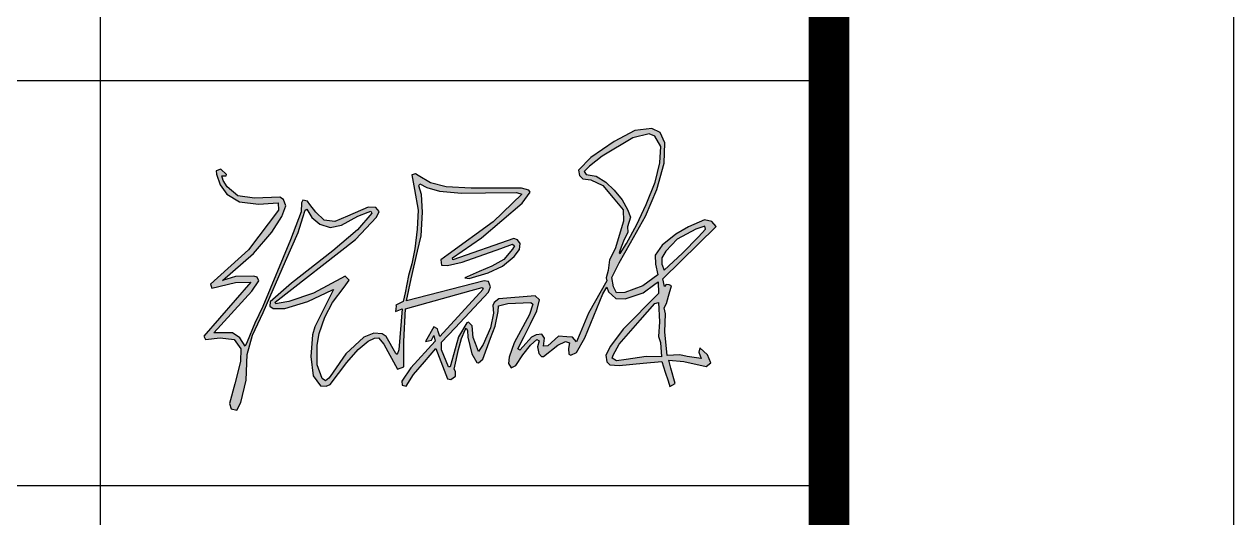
# Model space of a CAD drawing. Extents: x -427546 to -314919, y 698702 to 968782.
# Drawn here: x -356234 to -353246, y 905967 to 907186 of the extents above; entities that cross this region are included whole.
import ezdxf

# ---------------------------------------------------------------- set-up
doc = ezdxf.new("R2010")
doc.units = 0
doc.header["$LTSCALE"] = 1000
doc.header["$MEASUREMENT"] = 0
doc.layers.get('0').update_dxf_attribs({"linetype": 'CONTINUOUS'})
doc.layers.add('PUB_TITLE', color=4, linetype='CONTINUOUS')
doc.layers.add('TWT_TITLE', color=7, linetype='CONTINUOUS')

msp = doc.modelspace()

# ---------------------------------------------------------------- hatches: boundary and pattern name
h = msp.add_hatch(color=256)
h.paths.add_polyline_path([(-354676, 906496.2), (-354667, 906498.8), (-354664.6, 906451), (-354667, 906414.8), (-354662.1, 906399.3), (-354659.3, 906364.2), (-354697.7, 906364.8), (-354747.1, 906357.9), (-354770.8, 906354.6), (-354781.4, 906360.6), (-354779.4, 906368.5), (-354764.6, 906395.3), (-354712.6, 906454.5)], flags=16)
h.paths.add_polyline_path([(-354764.4, 906621.1), (-354761.5, 906619.1), (-354746.5, 906644), (-354721, 906691.3), (-354697.8, 906740.4), (-354675.2, 906795.5), (-354663.9, 906843.3), (-354661, 906883.9), (-354675.9, 906909.4), (-354690.1, 906914.7), (-354730.6, 906905.3), (-354805.9, 906859.8), (-354837.9, 906835.4), (-354850.6, 906821.7), (-354846, 906814.2), (-354821, 906810.4), (-354797.2, 906795.5), (-354776.3, 906775.9), (-354756.6, 906752.1), (-354743.4, 906727.8), (-354736.6, 906709), (-354743.6, 906685), (-354742.9, 906672.5), (-354753.5, 906649.9), (-354761.5, 906628.7)], flags=16)
h.paths.add_polyline_path([(-354658.8, 906592.9), (-354653, 906578), (-354607.9, 906620.2), (-354568.6, 906661), (-354550.7, 906679.7), (-354552.4, 906686.6), (-354574.6, 906679.3), (-354620.8, 906654.6), (-354649.4, 906625), (-354658.8, 906608.6)], flags=16)
h.paths.add_polyline_path([(-355735.6, 906811), (-355734.6, 906814.6), (-355748.3, 906827.9), (-355760, 906823.7), (-355759.1, 906815.5), (-355750.3, 906788.6), (-355733.9, 906766.3), (-355702.1, 906746.8), (-355655.5, 906741.3), (-355619.2, 906743.8), (-355606.6, 906744.6), (-355606.2, 906726.3), (-355679.7, 906628.6), (-355774.1, 906543.7), (-355770.7, 906534.1), (-355712.5, 906547.7), (-355674.1, 906548.8), (-355790.5, 906415), (-355786.2, 906407.4), (-355749.9, 906411.6), (-355715.8, 906407.1), (-355699.4, 906384.4), (-355699.7, 906353.1), (-355714.2, 906297.4), (-355726.6, 906249.3), (-355722.5, 906235.6), (-355708.6, 906232.3), (-355699.1, 906251.8), (-355685.8, 906306.8), (-355683.6, 906370.2), (-355670.2, 906417.7), (-355643.6, 906473.7), (-355588.4, 906600.6), (-355557.6, 906671.2), (-355545.9, 906708.6), (-355540.3, 906726.4), (-355535.6, 906729.1), (-355523.3, 906708.7), (-355503.6, 906692), (-355478.5, 906683.6), (-355449.9, 906689), (-355409.6, 906711.8), (-355384.7, 906721.2), (-355378.2, 906723.8), (-355375, 906718.9), (-355411.1, 906678.2), (-355471.9, 906626.4), (-355574.1, 906546.4), (-355626.4, 906500.2), (-355627.3, 906489.8), (-355618.8, 906483.5), (-355590.6, 906483.9), (-355533.6, 906500.9), (-355472.9, 906529.4), (-355469.8, 906530.9), (-355516.2, 906438.7), (-355521.8, 906418.9), (-355526, 906364.9), (-355520.1, 906317.1), (-355501.8, 906292.5), (-355488.4, 906291.6), (-355478.3, 906296.2), (-355437, 906350.1), (-355409, 906382.2), (-355384.7, 906403.3), (-355368.7, 906410.3), (-355358.5, 906411.2), (-355345.4, 906395.7), (-355311.9, 906333.7), (-355296.2, 906339.9), (-355296.1, 906402.5), (-355292.3, 906482.4), (-355129.6, 906528.1), (-355102.7, 906535.4), (-355100.4, 906531.3), (-355207.3, 906414.6), (-355211.3, 906427.1), (-355213.3, 906433.4), (-355222.2, 906438.6), (-355242.9, 906402.2), (-355228, 906405.2), (-355221.9, 906416.8), (-355218.9, 906402.8), (-355279.4, 906337.5), (-355301.2, 906304.3), (-355300.3, 906294.5), (-355290.9, 906291.8), (-355272.1, 906320.4), (-355245.3, 906351.9), (-355217.5, 906384.8), (-355188.2, 906310.2), (-355180.3, 906308.1), (-355169, 906316.6), (-355168.7, 906327.9), (-355171.9, 906333.6), (-355161.6, 906382.1), (-355153.8, 906409.6), (-355144.5, 906430.6), (-355142.5, 906435), (-355139.4, 906429.3), (-355137.9, 906412.8), (-355128.2, 906371.7), (-355116.2, 906349.9), (-355111.8, 906349.7), (-355101.4, 906358.5), (-355081.8, 906410), (-355070.5, 906439.6), (-355063, 906476.5), (-355062.8, 906490.6), (-355039.7, 906496.1), (-354982.8, 906498.4), (-354977.3, 906494.5), (-354985.9, 906469.1), (-355023.3, 906399), (-355035.8, 906363.6), (-355037.3, 906347.6), (-355031.2, 906336.9), (-355019.9, 906343), (-355002.4, 906369.1), (-354983.2, 906393.5), (-354967.8, 906407.2), (-354962, 906403.9), (-354965.8, 906389.3), (-354962.8, 906372.2), (-354956.5, 906364.9), (-354951.4, 906365.4), (-354915.8, 906393.4), (-354896.5, 906402.4), (-354887.1, 906399.2), (-354889.7, 906384.8), (-354888.7, 906371.2), (-354883.5, 906368.2), (-354869.7, 906375), (-354849.4, 906411.2), (-354804.8, 906519.7), (-354794.5, 906536.1), (-354790.7, 906525), (-354772.6, 906508.4), (-354749.2, 906507.2), (-354704.7, 906522.6), (-354676.3, 906543.4), (-354667.9, 906549.6), (-354667.2, 906521), (-354754.5, 906432.8), (-354785.5, 906390.4), (-354797.5, 906368), (-354794.4, 906351.6), (-354787.2, 906344.4), (-354764.2, 906343.2), (-354705.1, 906348.8), (-354659.2, 906353.1), (-354650.5, 906326.7), (-354643.4, 906305), (-354638.8, 906290.7), (-354626, 906298.1), (-354636.5, 906336.6), (-354641.9, 906356), (-354604.5, 906352.5), (-354549.4, 906340.4), (-354537.6, 906349.4), (-354545.7, 906368.9), (-354565, 906386.7), (-354567.2, 906375.8), (-354561.3, 906360.5), (-354596.4, 906364.9), (-354614, 906369.6), (-354645.8, 906367.9), (-354651.2, 906425.8), (-354650, 906470.8), (-354652.7, 906485.5), (-354647.2, 906495.7), (-354642, 906514.4), (-354635.1, 906539.2), (-354640.4, 906541.9), (-354648.3, 906542.9), (-354652.2, 906537.8), (-354656.1, 906557.1), (-354525, 906686.3), (-354535.1, 906698.5), (-354553.7, 906702.9), (-354593, 906685.6), (-354624.4, 906667.4), (-354657.9, 906639.7), (-354675.5, 906615.4), (-354674.4, 906593.1), (-354669.1, 906566.9), (-354705.6, 906539.5), (-354750.5, 906523), (-354770.5, 906522.3), (-354778.3, 906536.8), (-354782, 906560.1), (-354764.4, 906596.3), (-354736, 906645.5), (-354699, 906712), (-354671, 906777.5), (-354653.1, 906842.8), (-354651.3, 906892.8), (-354662.7, 906917.9), (-354683.5, 906928), (-354725.3, 906923.2), (-354776.6, 906895.8), (-354834, 906856.4), (-354865, 906824.8), (-354862.1, 906812.3), (-354853.7, 906803.4), (-354834.6, 906801), (-354804.8, 906787.3), (-354779.1, 906756.9), (-354754.1, 906727.2), (-354753.5, 906699.1), (-354773.8, 906630.7), (-354788.1, 906603.9), (-354791.7, 906577.1), (-354796.3, 906559.6), (-354794.8, 906552), (-354840, 906471.7), (-354860.6, 906422.6), (-354869.5, 906401.4), (-354879.8, 906412.8), (-354893.9, 906413.7), (-354914.2, 906415.1), (-354940.7, 906391.7), (-354951, 906390.3), (-354948.6, 906410.5), (-354955.2, 906420.3), (-354969.7, 906418.9), (-354980.8, 906413), (-355001.3, 906390.1), (-355009.9, 906380.5), (-355014.6, 906384.1), (-354998.8, 906414.6), (-354983.4, 906445.4), (-354967.3, 906477.6), (-354961.4, 906505.2), (-354972, 906514.6), (-355061.3, 906507.5), (-355073.2, 906498.4), (-355076.2, 906491.1), (-355075, 906471.7), (-355082.5, 906436), (-355100.3, 906394.9), (-355108.2, 906382.8), (-355111.6, 906377.5), (-355118.9, 906396.9), (-355124.6, 906412), (-355127.2, 906441.1), (-355136.3, 906449.8), (-355140.7, 906448.2), (-355161.6, 906413.4), (-355181.6, 906339.6), (-355186.3, 906339.9), (-355203, 906381.4), (-355203, 906394.9), (-355203, 906400.9), (-355169.7, 906435.8), (-355087.1, 906524.3), (-355081.8, 906537.1), (-355087.3, 906550.1), (-355098.1, 906551.9), (-355290.1, 906502.8), (-355277.8, 906556.7), (-355262.2, 906624.9), (-355253.4, 906663.4), (-355250.3, 906721.2), (-355252.8, 906765), (-355259.3, 906786.7), (-355256.8, 906791.4), (-355239.4, 906782.7), (-355208.3, 906773.3), (-355153.6, 906768.3), (-355094.3, 906769), (-355018.3, 906769.9), (-355004.8, 906766.1), (-355075.4, 906697.4), (-355186.6, 906616.9), (-355205, 906603.6), (-355203.3, 906590.8), (-355188.1, 906589.4), (-355151.9, 906597.7), (-355057, 906631.7), (-355028, 906642.1), (-355022.5, 906638.6), (-355027.6, 906630.3), (-355049.6, 906605), (-355079, 906588), (-355110.1, 906574.6), (-355140.2, 906561.7), (-355145.9, 906559.7), (-355135.1, 906557.8), (-355087.6, 906572), (-355052.5, 906588.4), (-355023.9, 906611.9), (-355010.7, 906629.3), (-355008.9, 906644), (-355015.5, 906653), (-355024.6, 906656.4), (-355175.4, 906604.2), (-355176.4, 906608.4), (-355104.4, 906658.5), (-355003.6, 906743.7), (-354984, 906771.2), (-354987.4, 906776.1), (-355005.6, 906780.5), (-355129.6, 906781), (-355191.6, 906784.2), (-355230.5, 906794), (-355260.5, 906811.9), (-355267.3, 906816), (-355276.2, 906813.3), (-355269.9, 906777.5), (-355261, 906726.7), (-355263.3, 906679.3), (-355269, 906630.8), (-355276.2, 906594.3), (-355285.1, 906565.4), (-355293.4, 906522.6), (-355297.7, 906501.1), (-355316.1, 906491.9), (-355315.6, 906489.3), (-355316.6, 906476), (-355300.4, 906482.6), (-355309, 906381.4), (-355312.9, 906370.1), (-355315.9, 906372.8), (-355340, 906414.6), (-355349.6, 906421.2), (-355370, 906422.7), (-355395.1, 906413.1), (-355439.2, 906371.6), (-355471, 906326.4), (-355478.6, 906315.6), (-355481.4, 906311.7), (-355489.5, 906305.3), (-355498.1, 906310.5), (-355510.6, 906344.6), (-355510.6, 906392.9), (-355505.7, 906421.5), (-355491.7, 906462), (-355472.4, 906498.5), (-355444.1, 906536.7), (-355431.7, 906553.4), (-355440.9, 906563.1), (-355519.2, 906521.9), (-355580.6, 906500.6), (-355604.3, 906496.8), (-355612.4, 906495.4), (-355613.9, 906499.2), (-355415.5, 906654.1), (-355364.1, 906708.8), (-355357.3, 906722.8), (-355365.2, 906732.8), (-355384.5, 906734.2), (-355435.3, 906711.9), (-355466.7, 906698.2), (-355493.1, 906701.9), (-355514.1, 906721.4), (-355528.3, 906740.5), (-355534.5, 906748.8), (-355546, 906751.1), (-355549.5, 906744.8), (-355550.3, 906722.3), (-355575.9, 906652.9), (-355645, 906488.3), (-355664.5, 906447.3), (-355683.7, 906401.2), (-355688, 906390.9), (-355701.8, 906410.8), (-355719.2, 906423.4), (-355737.3, 906423.4), (-355766.1, 906423.4), (-355671.9, 906526.6), (-355654.9, 906552.2), (-355658.3, 906560.7), (-355667.1, 906563.3), (-355712.3, 906562.8), (-355744.2, 906553), (-355667.3, 906619.5), (-355622.8, 906672.2), (-355597.9, 906710.9), (-355588, 906737), (-355593.4, 906752.4), (-355602.5, 906758.6), (-355665.2, 906756.1), (-355706.3, 906761.9), (-355732.8, 906784.3), (-355742.3, 906799.3), (-355746.2, 906810.9)])

# ---------------------------------------------------------------- linework, layer by layer
for p, q in [((-354725.3, 906923.2), (-354776.6, 906895.8)), ((-354690.1, 906914.7), (-354730.6, 906905.3)), ((-354683.5, 906928), (-354725.3, 906923.2)), ((-354675.9, 906909.4), (-354690.1, 906914.7)), ((-354662.7, 906917.9), (-354683.5, 906928)), ((-354651.3, 906892.8), (-354662.7, 906917.9)), ((-354776.6, 906895.8), (-354834, 906856.4)), ((-354730.6, 906905.3), (-354805.9, 906859.8)), ((-354661, 906883.9), (-354675.9, 906909.4)), ((-354653.1, 906842.8), (-354651.3, 906892.8)), ((-354834, 906856.4), (-354865, 906824.8)), ((-354805.9, 906859.8), (-354837.9, 906835.4)), ((-354663.9, 906843.3), (-354661, 906883.9)), ((-355748.3, 906827.9), (-355760, 906823.7)), ((-355734.6, 906814.6), (-355748.3, 906827.9)), ((-354837.9, 906835.4), (-354850.6, 906821.7)), ((-354675.2, 906795.5), (-354663.9, 906843.3)), ((-354671, 906777.5), (-354653.1, 906842.8)), ((-355760, 906823.7), (-355759.1, 906815.5)), ((-355759.1, 906815.5), (-355750.3, 906788.6)), ((-355746.2, 906810.9), (-355735.6, 906811)), ((-355742.3, 906799.3), (-355746.2, 906810.9)), ((-355732.8, 906784.3), (-355742.3, 906799.3)), ((-355735.6, 906811), (-355734.6, 906814.6)), ((-355267.3, 906816), (-355276.2, 906813.3)), ((-355276.2, 906813.3), (-355269.9, 906777.5)), ((-355260.5, 906811.9), (-355267.3, 906816)), ((-355230.5, 906794), (-355260.5, 906811.9)), ((-354865, 906824.8), (-354862.1, 906812.3)), ((-354862.1, 906812.3), (-354853.7, 906803.4)), ((-354853.7, 906803.4), (-354834.6, 906801)), ((-354850.6, 906821.7), (-354846, 906814.2)), ((-354846, 906814.2), (-354821, 906810.4)), ((-354834.6, 906801), (-354804.8, 906787.3)), ((-354821, 906810.4), (-354797.2, 906795.5)), ((-354797.2, 906795.5), (-354776.3, 906775.9)), ((-354697.8, 906740.4), (-354675.2, 906795.5)), ((-355750.3, 906788.6), (-355733.9, 906766.3)), ((-355733.9, 906766.3), (-355702.1, 906746.8)), ((-355706.3, 906761.9), (-355732.8, 906784.3)), ((-355269.9, 906777.5), (-355261, 906726.7)), ((-355259.3, 906786.7), (-355256.8, 906791.4)), ((-355252.8, 906765), (-355259.3, 906786.7)), ((-355256.8, 906791.4), (-355239.4, 906782.7)), ((-355239.4, 906782.7), (-355208.3, 906773.3)), ((-355191.6, 906784.2), (-355230.5, 906794)), ((-355208.3, 906773.3), (-355153.6, 906768.3)), ((-355129.6, 906781), (-355191.6, 906784.2)), ((-355153.6, 906768.3), (-355094.3, 906769)), ((-355005.6, 906780.5), (-355129.6, 906781)), ((-355094.3, 906769), (-355018.3, 906769.9)), ((-355004.8, 906766.1), (-355075.4, 906697.4)), ((-355018.3, 906769.9), (-355004.8, 906766.1)), ((-354987.4, 906776.1), (-355005.6, 906780.5)), ((-355003.6, 906743.7), (-354984, 906771.2)), ((-354984, 906771.2), (-354987.4, 906776.1)), ((-354804.8, 906787.3), (-354779.1, 906756.9)), ((-354776.3, 906775.9), (-354756.6, 906752.1)), ((-354699, 906712), (-354671, 906777.5)), ((-355665.2, 906756.1), (-355706.3, 906761.9)), ((-355702.1, 906746.8), (-355655.5, 906741.3)), ((-355602.5, 906758.6), (-355665.2, 906756.1)), ((-355655.5, 906741.3), (-355619.2, 906743.8)), ((-355619.2, 906743.8), (-355606.6, 906744.6)), ((-355606.6, 906744.6), (-355606.2, 906726.3)), ((-355593.4, 906752.4), (-355602.5, 906758.6)), ((-355597.9, 906710.9), (-355588, 906737)), ((-355588, 906737), (-355593.4, 906752.4)), ((-355549.5, 906744.8), (-355550.3, 906722.3)), ((-355546, 906751.1), (-355549.5, 906744.8)), ((-355534.5, 906748.8), (-355546, 906751.1)), ((-355528.3, 906740.5), (-355534.5, 906748.8)), ((-355514.1, 906721.4), (-355528.3, 906740.5)), ((-355250.3, 906721.2), (-355252.8, 906765)), ((-355104.4, 906658.5), (-355003.6, 906743.7)), ((-354779.1, 906756.9), (-354754.1, 906727.2)), ((-354756.6, 906752.1), (-354743.4, 906727.8)), ((-354721, 906691.3), (-354697.8, 906740.4)), ((-355606.2, 906726.3), (-355679.7, 906628.6)), ((-355622.8, 906672.2), (-355597.9, 906710.9)), ((-355550.3, 906722.3), (-355575.9, 906652.9)), ((-355557.6, 906671.2), (-355545.9, 906708.6)), ((-355545.9, 906708.6), (-355540.3, 906726.4)), ((-355540.3, 906726.4), (-355535.6, 906729.1)), ((-355535.6, 906729.1), (-355523.3, 906708.7)), ((-355523.3, 906708.7), (-355503.6, 906692)), ((-355493.1, 906701.9), (-355514.1, 906721.4)), ((-355435.3, 906711.9), (-355466.7, 906698.2)), ((-355449.9, 906689), (-355409.6, 906711.8)), ((-355384.5, 906734.2), (-355435.3, 906711.9)), ((-355415.5, 906654.1), (-355364.1, 906708.8)), ((-355375, 906718.9), (-355411.1, 906678.2)), ((-355409.6, 906711.8), (-355384.7, 906721.2)), ((-355384.7, 906721.2), (-355378.2, 906723.8)), ((-355365.2, 906732.8), (-355384.5, 906734.2)), ((-355378.2, 906723.8), (-355375, 906718.9)), ((-355357.3, 906722.8), (-355365.2, 906732.8)), ((-355364.1, 906708.8), (-355357.3, 906722.8)), ((-355261, 906726.7), (-355263.3, 906679.3)), ((-355253.4, 906663.4), (-355250.3, 906721.2)), ((-354754.1, 906727.2), (-354753.5, 906699.1)), ((-354736.6, 906709), (-354743.6, 906685)), ((-354743.4, 906727.8), (-354736.6, 906709)), ((-354736, 906645.5), (-354699, 906712)), ((-355503.6, 906692), (-355478.5, 906683.6)), ((-355466.7, 906698.2), (-355493.1, 906701.9)), ((-355478.5, 906683.6), (-355449.9, 906689)), ((-355411.1, 906678.2), (-355471.9, 906626.4)), ((-355263.3, 906679.3), (-355269, 906630.8)), ((-355075.4, 906697.4), (-355186.6, 906616.9)), ((-354753.5, 906699.1), (-354773.8, 906630.7)), ((-354746.5, 906644), (-354721, 906691.3)), ((-354743.6, 906685), (-354742.9, 906672.5)), ((-354656.1, 906557.1), (-354525, 906686.3)), ((-354593, 906685.6), (-354624.4, 906667.4)), ((-354574.6, 906679.3), (-354620.8, 906654.6)), ((-354553.7, 906702.9), (-354593, 906685.6)), ((-354552.4, 906686.6), (-354574.6, 906679.3)), ((-354568.6, 906661), (-354550.7, 906679.7)), ((-354535.1, 906698.5), (-354553.7, 906702.9)), ((-354550.7, 906679.7), (-354552.4, 906686.6)), ((-354525, 906686.3), (-354535.1, 906698.5)), ((-355667.3, 906619.5), (-355622.8, 906672.2)), ((-355575.9, 906652.9), (-355645, 906488.3)), ((-355613.9, 906499.2), (-355415.5, 906654.1)), ((-355588.4, 906600.6), (-355557.6, 906671.2)), ((-355262.2, 906624.9), (-355253.4, 906663.4)), ((-355176.4, 906608.4), (-355104.4, 906658.5)), ((-355024.6, 906656.4), (-355175.4, 906604.2)), ((-355015.5, 906653), (-355024.6, 906656.4)), ((-355008.9, 906644), (-355015.5, 906653)), ((-354753.5, 906649.9), (-354761.5, 906628.7)), ((-354742.9, 906672.5), (-354753.5, 906649.9)), ((-354624.4, 906667.4), (-354657.9, 906639.7)), ((-354620.8, 906654.6), (-354649.4, 906625)), ((-354607.9, 906620.2), (-354568.6, 906661)), ((-355679.7, 906628.6), (-355774.1, 906543.7)), ((-355744.2, 906553), (-355667.3, 906619.5)), ((-355471.9, 906626.4), (-355574.1, 906546.4)), ((-355277.8, 906556.7), (-355262.2, 906624.9)), ((-355269, 906630.8), (-355276.2, 906594.3)), ((-355186.6, 906616.9), (-355205, 906603.6)), ((-355151.9, 906597.7), (-355057, 906631.7)), ((-355057, 906631.7), (-355028, 906642.1)), ((-355027.6, 906630.3), (-355049.6, 906605)), ((-355028, 906642.1), (-355022.5, 906638.6)), ((-355022.5, 906638.6), (-355027.6, 906630.3)), ((-355023.9, 906611.9), (-355010.7, 906629.3)), ((-355010.7, 906629.3), (-355008.9, 906644)), ((-354773.8, 906630.7), (-354788.1, 906603.9)), ((-354764.4, 906596.3), (-354736, 906645.5)), ((-354761.5, 906628.7), (-354764.4, 906621.1)), ((-354764.4, 906621.1), (-354761.5, 906619.1)), ((-354761.5, 906619.1), (-354746.5, 906644)), ((-354657.9, 906639.7), (-354675.5, 906615.4)), ((-354649.4, 906625), (-354658.8, 906608.6)), ((-354653, 906578), (-354607.9, 906620.2)), ((-355643.6, 906473.7), (-355588.4, 906600.6)), ((-355276.2, 906594.3), (-355285.1, 906565.4)), ((-355205, 906603.6), (-355203.3, 906590.8)), ((-355203.3, 906590.8), (-355188.1, 906589.4)), ((-355188.1, 906589.4), (-355151.9, 906597.7)), ((-355175.4, 906604.2), (-355176.4, 906608.4)), ((-355079, 906588), (-355110.1, 906574.6)), ((-355087.6, 906572), (-355052.5, 906588.4)), ((-355049.6, 906605), (-355079, 906588)), ((-355052.5, 906588.4), (-355023.9, 906611.9)), ((-354788.1, 906603.9), (-354791.7, 906577.1)), ((-354782, 906560.1), (-354764.4, 906596.3)), ((-354675.5, 906615.4), (-354674.4, 906593.1)), ((-354674.4, 906593.1), (-354669.1, 906566.9)), ((-354658.8, 906608.6), (-354658.8, 906592.9)), ((-354658.8, 906592.9), (-354653, 906578)), ((-355712.3, 906562.8), (-355744.2, 906553)), ((-355667.1, 906563.3), (-355712.3, 906562.8)), ((-355658.3, 906560.7), (-355667.1, 906563.3)), ((-355654.9, 906552.2), (-355658.3, 906560.7)), ((-355440.9, 906563.1), (-355519.2, 906521.9)), ((-355431.7, 906553.4), (-355440.9, 906563.1)), ((-355285.1, 906565.4), (-355293.4, 906522.6)), ((-355290.1, 906502.8), (-355277.8, 906556.7)), ((-355140.2, 906561.7), (-355145.9, 906559.7)), ((-355145.9, 906559.7), (-355135.1, 906557.8)), ((-355110.1, 906574.6), (-355140.2, 906561.7)), ((-355135.1, 906557.8), (-355087.6, 906572)), ((-354791.7, 906577.1), (-354796.3, 906559.6)), ((-354796.3, 906559.6), (-354794.8, 906552)), ((-354778.3, 906536.8), (-354782, 906560.1)), ((-354669.1, 906566.9), (-354705.6, 906539.5)), ((-354652.2, 906537.8), (-354656.1, 906557.1)), ((-354653, 906578), (-354653, 906578)), ((-355674.1, 906548.8), (-355790.5, 906415)), ((-355774.1, 906543.7), (-355770.7, 906534.1)), ((-355770.7, 906534.1), (-355712.5, 906547.7)), ((-355766.1, 906423.4), (-355671.9, 906526.6)), ((-355712.5, 906547.7), (-355674.1, 906548.8)), ((-355671.9, 906526.6), (-355654.9, 906552.2)), ((-355574.1, 906546.4), (-355626.4, 906500.2)), ((-355533.6, 906500.9), (-355472.9, 906529.4)), ((-355469.8, 906530.9), (-355516.2, 906438.7)), ((-355472.9, 906529.4), (-355469.8, 906530.9)), ((-355472.4, 906498.5), (-355444.1, 906536.7)), ((-355444.1, 906536.7), (-355431.7, 906553.4)), ((-355292.3, 906482.4), (-355129.6, 906528.1)), ((-355098.1, 906551.9), (-355290.1, 906502.8)), ((-355100.4, 906531.3), (-355207.3, 906414.6)), ((-355129.6, 906528.1), (-355102.7, 906535.4)), ((-355102.7, 906535.4), (-355100.4, 906531.3)), ((-355087.3, 906550.1), (-355098.1, 906551.9)), ((-355081.8, 906537.1), (-355087.3, 906550.1)), ((-355087.1, 906524.3), (-355081.8, 906537.1)), ((-354794.8, 906552), (-354840, 906471.7)), ((-354804.8, 906519.7), (-354794.5, 906536.1)), ((-354794.5, 906536.1), (-354790.7, 906525)), ((-354770.5, 906522.3), (-354778.3, 906536.8)), ((-354705.6, 906539.5), (-354750.5, 906523)), ((-354704.7, 906522.6), (-354676.3, 906543.4)), ((-354676.3, 906543.4), (-354667.9, 906549.6)), ((-354667.9, 906549.6), (-354667.2, 906521)), ((-354648.3, 906542.9), (-354652.2, 906537.8)), ((-354640.4, 906541.9), (-354648.3, 906542.9)), ((-354642, 906514.4), (-354635.1, 906539.2)), ((-354635.1, 906539.2), (-354640.4, 906541.9)), ((-355626.4, 906500.2), (-355627.3, 906489.8)), ((-355612.4, 906495.4), (-355613.9, 906499.2)), ((-355604.3, 906496.8), (-355612.4, 906495.4)), ((-355580.6, 906500.6), (-355604.3, 906496.8)), ((-355590.6, 906483.9), (-355533.6, 906500.9)), ((-355519.2, 906521.9), (-355580.6, 906500.6)), ((-355491.7, 906462), (-355472.4, 906498.5)), ((-355297.7, 906501.1), (-355316.1, 906491.9)), ((-355293.4, 906522.6), (-355297.7, 906501.1)), ((-355169.7, 906435.8), (-355087.1, 906524.3)), ((-355073.2, 906498.4), (-355076.2, 906491.1)), ((-355061.3, 906507.5), (-355073.2, 906498.4)), ((-354972, 906514.6), (-355061.3, 906507.5)), ((-355039.7, 906496.1), (-354982.8, 906498.4)), ((-354982.8, 906498.4), (-354977.3, 906494.5)), ((-354961.4, 906505.2), (-354972, 906514.6)), ((-354967.3, 906477.6), (-354961.4, 906505.2)), ((-354849.4, 906411.2), (-354804.8, 906519.7)), ((-354790.7, 906525), (-354772.6, 906508.4)), ((-354772.6, 906508.4), (-354749.2, 906507.2)), ((-354750.5, 906523), (-354770.5, 906522.3)), ((-354667.2, 906521), (-354754.5, 906432.8)), ((-354749.2, 906507.2), (-354704.7, 906522.6)), ((-354676, 906496.2), (-354667, 906498.8)), ((-354667, 906498.8), (-354664.6, 906451)), ((-354647.2, 906495.7), (-354642, 906514.4)), ((-355670.2, 906417.7), (-355643.6, 906473.7)), ((-355645, 906488.3), (-355664.5, 906447.3)), ((-355627.3, 906489.8), (-355618.8, 906483.5)), ((-355618.8, 906483.5), (-355590.6, 906483.9)), ((-355315.6, 906489.3), (-355316.6, 906476)), ((-355316.6, 906476), (-355300.4, 906482.6)), ((-355316.1, 906491.9), (-355315.6, 906489.3)), ((-355300.4, 906482.6), (-355309, 906381.4)), ((-355296.1, 906402.5), (-355292.3, 906482.4)), ((-355075, 906471.7), (-355082.5, 906436)), ((-355076.2, 906491.1), (-355075, 906471.7)), ((-355070.5, 906439.6), (-355063, 906476.5)), ((-355063, 906476.5), (-355062.8, 906490.6)), ((-355062.8, 906490.6), (-355039.7, 906496.1)), ((-354985.9, 906469.1), (-355023.3, 906399)), ((-354977.3, 906494.5), (-354985.9, 906469.1)), ((-354983.4, 906445.4), (-354967.3, 906477.6)), ((-354840, 906471.7), (-354860.6, 906422.6)), ((-354712.6, 906454.5), (-354676, 906496.2)), ((-354652.7, 906485.5), (-354647.2, 906495.7)), ((-354650, 906470.8), (-354652.7, 906485.5)), ((-354651.2, 906425.8), (-354650, 906470.8)), ((-355664.5, 906447.3), (-355683.7, 906401.2)), ((-355516.2, 906438.7), (-355521.8, 906418.9)), ((-355505.7, 906421.5), (-355491.7, 906462)), ((-355222.2, 906438.6), (-355242.9, 906402.2)), ((-355213.3, 906433.4), (-355222.2, 906438.6)), ((-355140.7, 906448.2), (-355161.6, 906413.4)), ((-355136.3, 906449.8), (-355140.7, 906448.2)), ((-355127.2, 906441.1), (-355136.3, 906449.8)), ((-355124.6, 906412), (-355127.2, 906441.1)), ((-355081.8, 906410), (-355070.5, 906439.6)), ((-354998.8, 906414.6), (-354983.4, 906445.4)), ((-354764.6, 906395.3), (-354712.6, 906454.5)), ((-354664.6, 906451), (-354667, 906414.8)), ((-355790.5, 906415), (-355786.2, 906407.4)), ((-355786.2, 906407.4), (-355749.9, 906411.6)), ((-355737.3, 906423.4), (-355766.1, 906423.4)), ((-355749.9, 906411.6), (-355715.8, 906407.1)), ((-355719.2, 906423.4), (-355737.3, 906423.4)), ((-355701.8, 906410.8), (-355719.2, 906423.4)), ((-355715.8, 906407.1), (-355699.4, 906384.4)), ((-355688, 906390.9), (-355701.8, 906410.8)), ((-355683.6, 906370.2), (-355670.2, 906417.7)), ((-355521.8, 906418.9), (-355526, 906364.9)), ((-355510.6, 906392.9), (-355505.7, 906421.5)), ((-355395.1, 906413.1), (-355439.2, 906371.6)), ((-355370, 906422.7), (-355395.1, 906413.1)), ((-355384.7, 906403.3), (-355368.7, 906410.3)), ((-355349.6, 906421.2), (-355370, 906422.7)), ((-355368.7, 906410.3), (-355358.5, 906411.2)), ((-355358.5, 906411.2), (-355345.4, 906395.7)), ((-355340, 906414.6), (-355349.6, 906421.2)), ((-355315.9, 906372.8), (-355340, 906414.6)), ((-355228, 906405.2), (-355221.9, 906416.8)), ((-355221.9, 906416.8), (-355218.9, 906402.8)), ((-355211.3, 906427.1), (-355213.3, 906433.4)), ((-355207.3, 906414.6), (-355211.3, 906427.1)), ((-355203, 906400.9), (-355169.7, 906435.8)), ((-355161.6, 906413.4), (-355181.6, 906339.6)), ((-355161.6, 906382.1), (-355153.8, 906409.6)), ((-355153.8, 906409.6), (-355144.5, 906430.6)), ((-355144.5, 906430.6), (-355142.5, 906435)), ((-355142.5, 906435), (-355139.4, 906429.3)), ((-355139.4, 906429.3), (-355137.9, 906412.8)), ((-355137.9, 906412.8), (-355128.2, 906371.7)), ((-355118.9, 906396.9), (-355124.6, 906412)), ((-355101.4, 906358.5), (-355081.8, 906410)), ((-355082.5, 906436), (-355100.3, 906394.9)), ((-355014.6, 906384.1), (-354998.8, 906414.6)), ((-354980.8, 906413), (-355001.3, 906390.1)), ((-354983.2, 906393.5), (-354967.8, 906407.2)), ((-354969.7, 906418.9), (-354980.8, 906413)), ((-354955.2, 906420.3), (-354969.7, 906418.9)), ((-354967.8, 906407.2), (-354962, 906403.9)), ((-354948.6, 906410.5), (-354955.2, 906420.3)), ((-354951, 906390.3), (-354948.6, 906410.5)), ((-354914.2, 906415.1), (-354940.7, 906391.7)), ((-354893.9, 906413.7), (-354914.2, 906415.1)), ((-354879.8, 906412.8), (-354893.9, 906413.7)), ((-354869.5, 906401.4), (-354879.8, 906412.8)), ((-354869.7, 906375), (-354849.4, 906411.2)), ((-354860.6, 906422.6), (-354869.5, 906401.4)), ((-354754.5, 906432.8), (-354785.5, 906390.4)), ((-354667, 906414.8), (-354662.1, 906399.3)), ((-354645.8, 906367.9), (-354651.2, 906425.8)), ((-355699.4, 906384.4), (-355699.7, 906353.1)), ((-355683.7, 906401.2), (-355688, 906390.9)), ((-355510.6, 906344.6), (-355510.6, 906392.9)), ((-355437, 906350.1), (-355409, 906382.2)), ((-355409, 906382.2), (-355384.7, 906403.3)), ((-355345.4, 906395.7), (-355311.9, 906333.7)), ((-355309, 906381.4), (-355312.9, 906370.1)), ((-355296.2, 906339.9), (-355296.1, 906402.5)), ((-355218.9, 906402.8), (-355279.4, 906337.5)), ((-355245.3, 906351.9), (-355217.5, 906384.8)), ((-355242.9, 906402.2), (-355228, 906405.2)), ((-355217.5, 906384.8), (-355188.2, 906310.2)), ((-355203, 906394.9), (-355203, 906400.9)), ((-355203, 906381.4), (-355203, 906394.9)), ((-355186.3, 906339.9), (-355203, 906381.4)), ((-355171.9, 906333.6), (-355161.6, 906382.1)), ((-355111.6, 906377.5), (-355118.9, 906396.9)), ((-355108.2, 906382.8), (-355111.6, 906377.5)), ((-355100.3, 906394.9), (-355108.2, 906382.8)), ((-355023.3, 906399), (-355035.8, 906363.6)), ((-355009.9, 906380.5), (-355014.6, 906384.1)), ((-355001.3, 906390.1), (-355009.9, 906380.5)), ((-355002.4, 906369.1), (-354983.2, 906393.5)), ((-354962, 906403.9), (-354965.8, 906389.3)), ((-354965.8, 906389.3), (-354962.8, 906372.2)), ((-354951.4, 906365.4), (-354915.8, 906393.4)), ((-354940.7, 906391.7), (-354951, 906390.3)), ((-354915.8, 906393.4), (-354896.5, 906402.4)), ((-354896.5, 906402.4), (-354887.1, 906399.2)), ((-354887.1, 906399.2), (-354889.7, 906384.8)), ((-354889.7, 906384.8), (-354888.7, 906371.2)), ((-354785.5, 906390.4), (-354797.5, 906368)), ((-354779.4, 906368.5), (-354764.6, 906395.3)), ((-354662.1, 906399.3), (-354659.3, 906364.2)), ((-354565, 906386.7), (-354567.2, 906375.8)), ((-354545.7, 906368.9), (-354565, 906386.7)), ((-355699.7, 906353.1), (-355714.2, 906297.4)), ((-355685.8, 906306.8), (-355683.6, 906370.2)), ((-355526, 906364.9), (-355520.1, 906317.1)), ((-355478.3, 906296.2), (-355437, 906350.1)), ((-355439.2, 906371.6), (-355471, 906326.4)), ((-355312.9, 906370.1), (-355315.9, 906372.8)), ((-355272.1, 906320.4), (-355245.3, 906351.9)), ((-355128.2, 906371.7), (-355116.2, 906349.9)), ((-355116.2, 906349.9), (-355111.8, 906349.7)), ((-355111.8, 906349.7), (-355101.4, 906358.5)), ((-355035.8, 906363.6), (-355037.3, 906347.6)), ((-355037.3, 906347.6), (-355031.2, 906336.9)), ((-355019.9, 906343), (-355002.4, 906369.1)), ((-354962.8, 906372.2), (-354956.5, 906364.9)), ((-354956.5, 906364.9), (-354951.4, 906365.4)), ((-354888.7, 906371.2), (-354883.5, 906368.2)), ((-354883.5, 906368.2), (-354869.7, 906375)), ((-354797.5, 906368), (-354794.4, 906351.6)), ((-354794.4, 906351.6), (-354787.2, 906344.4)), ((-354781.4, 906360.6), (-354779.4, 906368.5)), ((-354770.8, 906354.6), (-354781.4, 906360.6)), ((-354747.1, 906357.9), (-354770.8, 906354.6)), ((-354764.2, 906343.2), (-354705.1, 906348.8)), ((-354697.7, 906364.8), (-354747.1, 906357.9)), ((-354705.1, 906348.8), (-354659.2, 906353.1)), ((-354659.3, 906364.2), (-354697.7, 906364.8)), ((-354659.2, 906353.1), (-354650.5, 906326.7)), ((-354614, 906369.6), (-354645.8, 906367.9)), ((-354636.5, 906336.6), (-354641.9, 906356)), ((-354641.9, 906356), (-354604.5, 906352.5)), ((-354596.4, 906364.9), (-354614, 906369.6)), ((-354604.5, 906352.5), (-354549.4, 906340.4)), ((-354561.3, 906360.5), (-354596.4, 906364.9)), ((-354567.2, 906375.8), (-354561.3, 906360.5)), ((-354549.4, 906340.4), (-354537.6, 906349.4)), ((-354537.6, 906349.4), (-354545.7, 906368.9)), ((-355520.1, 906317.1), (-355501.8, 906292.5)), ((-355498.1, 906310.5), (-355510.6, 906344.6)), ((-355471, 906326.4), (-355478.6, 906315.6)), ((-355311.9, 906333.7), (-355296.2, 906339.9)), ((-355279.4, 906337.5), (-355301.2, 906304.3)), ((-355290.9, 906291.8), (-355272.1, 906320.4)), ((-355181.6, 906339.6), (-355186.3, 906339.9)), ((-355168.7, 906327.9), (-355171.9, 906333.6)), ((-355169, 906316.6), (-355168.7, 906327.9)), ((-355031.2, 906336.9), (-355019.9, 906343)), ((-354787.2, 906344.4), (-354764.2, 906343.2)), ((-354650.5, 906326.7), (-354643.4, 906305)), ((-354626, 906298.1), (-354636.5, 906336.6)), ((-355714.2, 906297.4), (-355726.6, 906249.3)), ((-355699.1, 906251.8), (-355685.8, 906306.8)), ((-355501.8, 906292.5), (-355488.4, 906291.6)), ((-355489.5, 906305.3), (-355498.1, 906310.5)), ((-355481.4, 906311.7), (-355489.5, 906305.3)), ((-355488.4, 906291.6), (-355478.3, 906296.2)), ((-355478.6, 906315.6), (-355481.4, 906311.7)), ((-355301.2, 906304.3), (-355300.3, 906294.5)), ((-355300.3, 906294.5), (-355290.9, 906291.8)), ((-355188.2, 906310.2), (-355180.3, 906308.1)), ((-355180.3, 906308.1), (-355169, 906316.6)), ((-354643.4, 906305), (-354638.8, 906290.7)), ((-354638.8, 906290.7), (-354626, 906298.1)), ((-355726.6, 906249.3), (-355722.5, 906235.6)), ((-355722.5, 906235.6), (-355708.6, 906232.3)), ((-355708.6, 906232.3), (-355699.1, 906251.8))]:
    msp.add_line(p, q)
at = {"layer": 'PUB_TITLE', "color": 4}
for p, q in [((-356045.8, 902046.4), (-356045.8, 909046.4)), ((-359745.8, 907046.4), (-354245.8, 907046.4)), ((-359745.8, 906046.4), (-354245.8, 906046.4))]:
    msp.add_line(p, q, dxfattribs=at)
at = {"layer": 'TWT_TITLE', "color": 4}
msp.add_lwpolyline([(-427545.8, 884782.3), (-353245.8, 884782.3), (-353245.8, 926782.3), (-427545.8, 926782.3)], close=True, dxfattribs=at)
at = {"layer": 'TWT_TITLE', "color": 4, "const_width": 100}
msp.add_lwpolyline([(-425045.8, 885782.3), (-354245.8, 885782.3), (-354245.8, 925782.3), (-425045.8, 925782.3)], close=True, dxfattribs=at)

doc.saveas('drawing.dxf')
